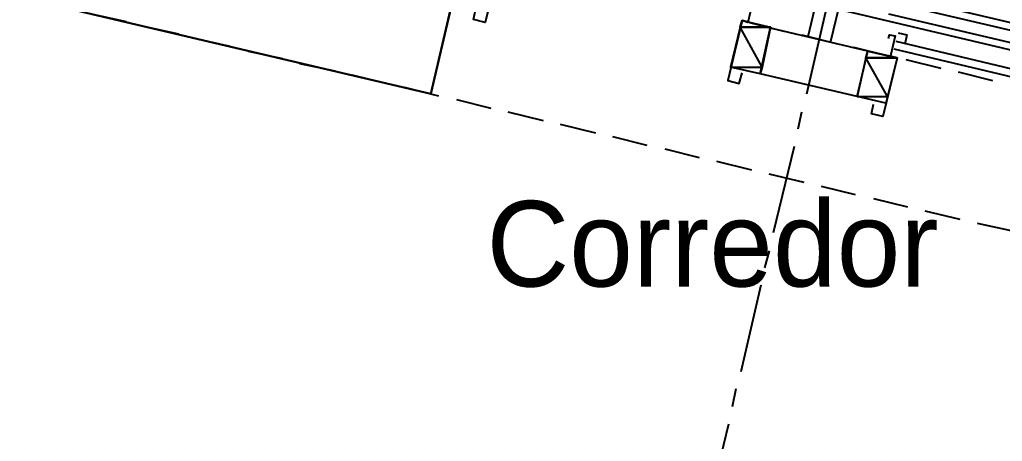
# Model space of a CAD drawing. Header units: feet. Extents: x -84 to 198, y -22 to 181.
# Drawn here: x 69.49 to 83.26, y 104.8 to 110.71 of the extents above; entities that cross this region are included whole.
import ezdxf
from ezdxf.enums import TextEntityAlignment as Align

# ---------------------------------------------------------------- set-up
doc = ezdxf.new("R2010")
doc.units = ezdxf.units.FT
for name, color, linetype in [('A-LINEA', 7, 'CONTINUOUS'), ('A-MURO-CONCRETO', 8, 'CONTINUOUS'), ('A-NOMBRE-ESPACIO', 2, 'CONTINUOUS')]:
    doc.layers.add(name, color=color, linetype=linetype)

msp = doc.modelspace()

# ---------------------------------------------------------------- linework, layer by layer
at = {"layer": 'A-LINEA'}
for p, q in [((82.4533, 118.5911), (80.5333, 110.4711)), ((82.7733, 118.5111), (80.8533, 110.4044)), ((81.92, 111.0178), (85.44, 110.1778)), ((80.52, 109.6711), (80.8, 110.8844)), ((81.08, 110.8311), (89, 108.9511)), ((81.8933, 110.9111), (85.4133, 110.0844)), ((70.4933, 110.7911), (70.9867, 110.6844)), ((79.6133, 110.6978), (79.4533, 110.0444)), ((80.0133, 110.5911), (79.6133, 110.6978)), ((81.6667, 110.7911), (88.64, 109.1511)), ((71.2267, 110.6178), (71.72, 110.5111)), ((79.72, 110.6711), (80.2, 110.5511)), ((79.8667, 109.9511), (80.0133, 110.6044)), ((81.3733, 110.2711), (80.0133, 110.5911)), ((71.96, 110.4444), (72.44, 110.3378)), ((80.4533, 110.4978), (80.9333, 110.3778)), ((81.1733, 110.3244), (81.6667, 110.2044)), ((85.2667, 109.4578), (81.7467, 110.2978)), ((85.2933, 109.5644), (81.7733, 110.4044)), ((72.6933, 110.2711), (73.1733, 110.1644)), ((81.2267, 109.6311), (81.3733, 110.2711)), ((81.7867, 110.1778), (81.3733, 110.2711)), ((81.7867, 110.1778), (81.6267, 109.5378)), ((81.9067, 110.1511), (82.4, 110.0311)), ((73.4133, 110.0978), (73.9067, 109.9911)), ((79.8667, 109.9511), (79.4533, 110.0444)), ((74.1467, 109.9378), (74.64, 109.8178)), ((81.2267, 109.6311), (79.8667, 109.9511)), ((82.64, 109.9778), (83.12, 109.8578)), ((74.88, 109.7644), (75.36, 109.6444)), ((75.6133, 109.5911), (76.0933, 109.4711)), ((81.6267, 109.5378), (81.2267, 109.6311)), ((76.3333, 109.4178), (76.8267, 109.2978)), ((80.4, 109.1778), (80.4533, 109.4178)), ((77.0667, 109.2444), (77.56, 109.1244)), ((77.8, 109.0711), (78.28, 108.9511)), ((78.5333, 108.8978), (79.0133, 108.7778)), ((80.0533, 107.7244), (80.3467, 108.9378)), ((79.2533, 108.7244), (79.7467, 108.6044)), ((79.9867, 108.5511), (80.48, 108.4311)), ((80.72, 108.3778), (81.2, 108.2578)), ((81.4533, 108.2044), (81.9333, 108.0844)), ((82.1733, 108.0311), (82.6667, 107.9111)), ((82.9067, 107.8578), (83.4, 107.7511)), ((79.9333, 107.2311), (80, 107.4711)), ((79.6, 105.7778), (79.88, 106.9911)), ((79.48, 105.2844), (79.5333, 105.5378)), ((79.1333, 103.8311), (79.4267, 105.0444))]:
    msp.add_line(p, q, dxfattribs=at)
for points in [[(77.6267, 119.7244), (78.0933, 121.6711), (72.3333, 123.0311), (69.4933, 111.0311), (75.2533, 109.6711), (75.7067, 111.6178), (71.5733, 112.5911), (73.4933, 120.7111), (77.6267, 119.7244)], [(76.0267, 111.4711), (76.04, 111.5378), (76.2133, 111.4978), (76.0133, 110.6711), (75.8533, 110.7111), (75.88, 110.8444)], [(79.8267, 110.8711), (79.84, 110.9378), (79.76, 110.9511), (79.6933, 110.6711), (79.6133, 110.6978), (79.4133, 109.8578), (79.5733, 109.8178), (79.6133, 109.9644)], [(81.6667, 110.4444), (81.68, 110.4978), (81.76, 110.4844), (81.6933, 110.2044), (81.7867, 110.1778), (81.5867, 109.3511), (81.4267, 109.3911), (81.4533, 109.5244)], [(81.8, 110.5244), (81.92, 110.4978), (81.8933, 110.3644)]]:
    msp.add_lwpolyline(points, dxfattribs=at)
at = {"layer": 'A-MURO-CONCRETO'}
for points in [[(69.4933, 111.0311), (75.5733, 111.0311), (75.2533, 109.6711), (69.4933, 111.0311), (69.4933, 111.0311)], [(79.6133, 110.6978), (80.0133, 110.6044), (79.5867, 110.6044), (79.6133, 110.6978), (79.6133, 110.6978)], [(79.5867, 110.6044), (79.4533, 110.0444), (79.8933, 110.0444), (79.5867, 110.6044)], [(79.5867, 110.6044), (80.0133, 110.6044), (79.8933, 110.0444), (79.5867, 110.6044), (79.5867, 110.6044)], [(81.3467, 110.1778), (81.2267, 109.6311), (81.6533, 109.6311), (81.3467, 110.1778)], [(81.3733, 110.2711), (81.7867, 110.1778), (81.3467, 110.1778), (81.3733, 110.2711), (81.3733, 110.2711)], [(81.3467, 110.1778), (81.7867, 110.1778), (81.6533, 109.6311), (81.3467, 110.1778), (81.3467, 110.1778)], [(79.4533, 110.0444), (79.8933, 110.0444), (79.8667, 109.9511), (79.4533, 110.0444), (79.4533, 110.0444)], [(81.2267, 109.6311), (81.6533, 109.6311), (81.6267, 109.5378), (81.2267, 109.6311), (81.2267, 109.6311)]]:
    msp.add_lwpolyline(points, dxfattribs=at)

# ---------------------------------------------------------------- texts
at = {"layer": 'A-NOMBRE-ESPACIO'}
msp.add_text('Corredor', height=1.2, dxfattribs=at).set_placement((79.2, 106.9689), align=Align.CENTER)

doc.saveas('drawing.dxf')
